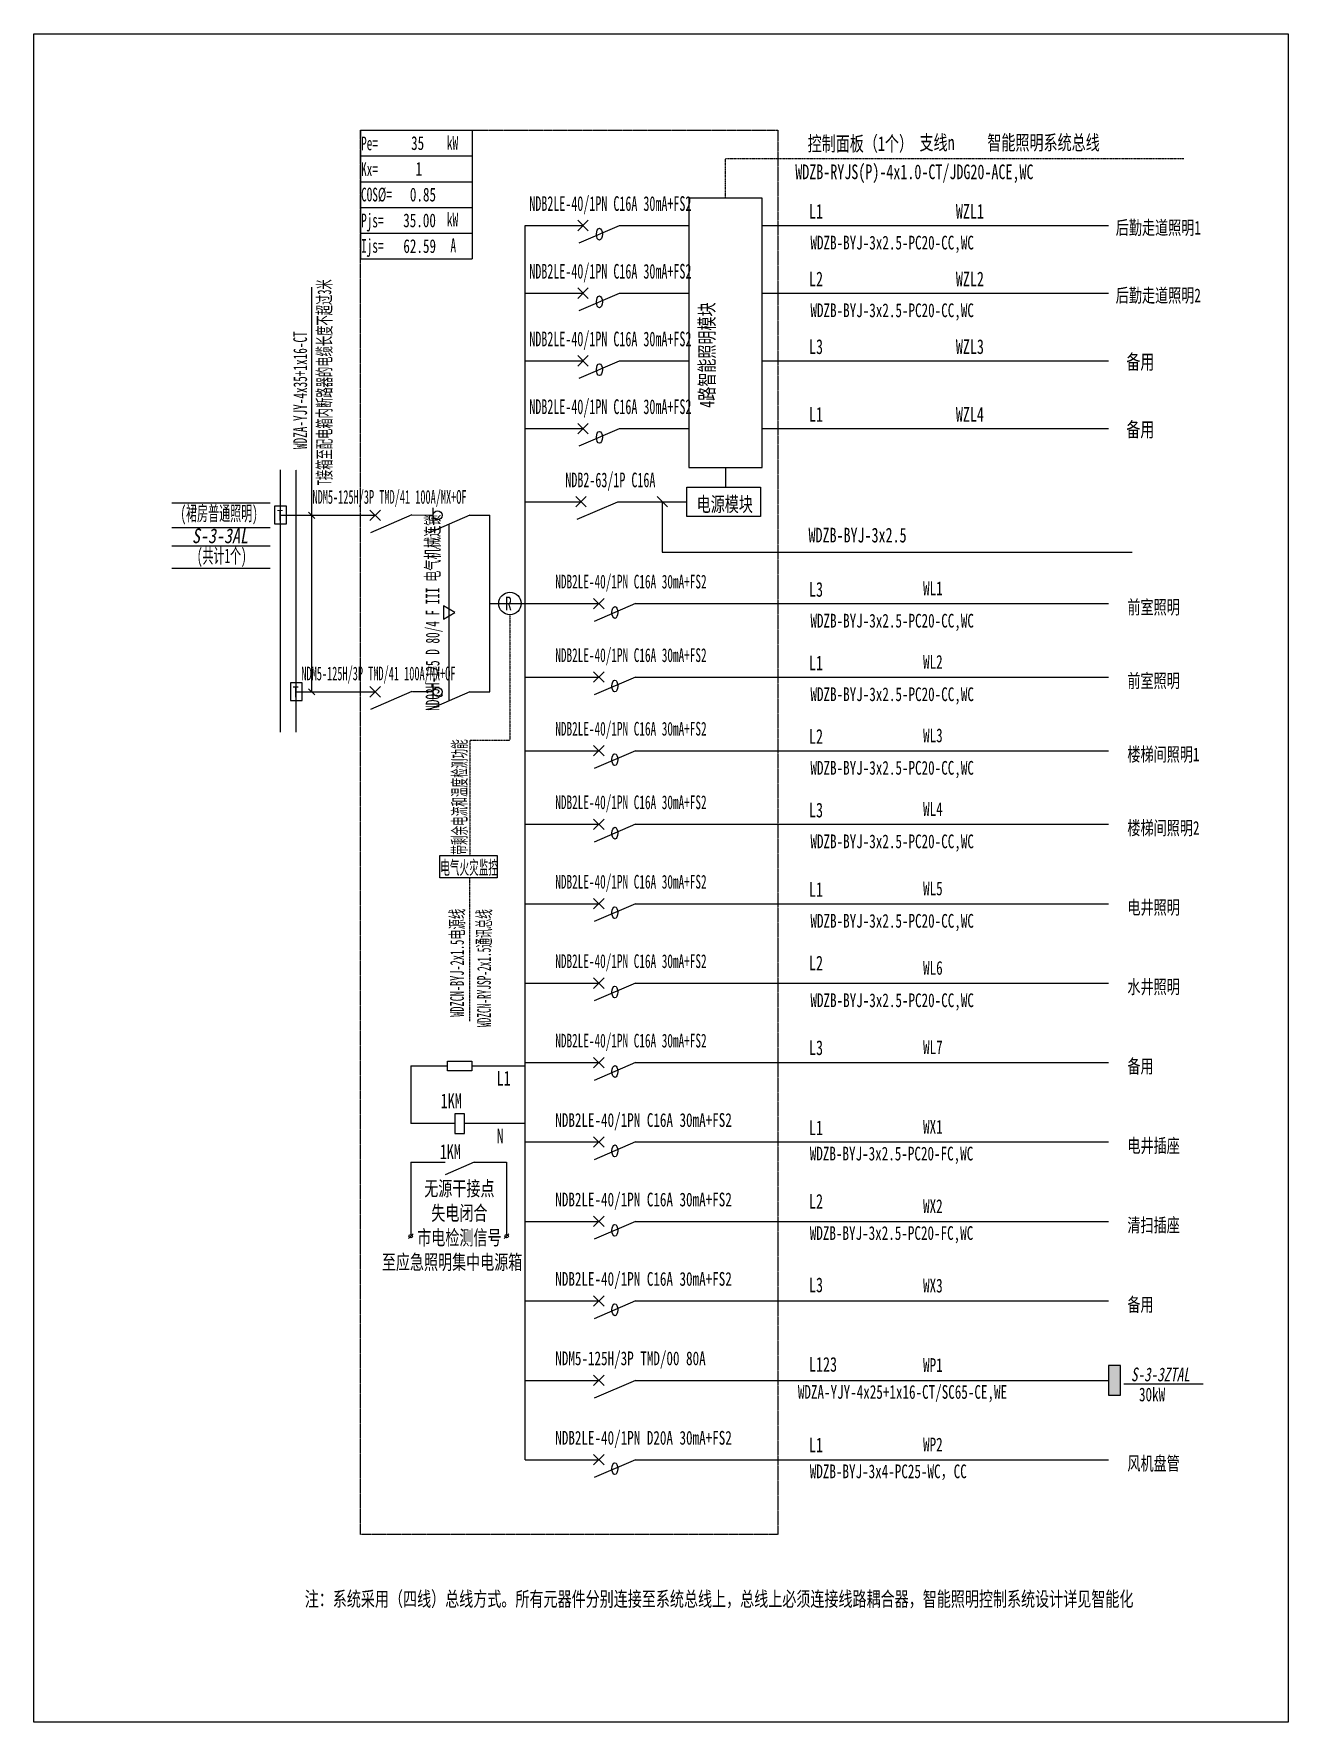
# Model space of a CAD drawing. Extents: x 225012 to 226957, y 325946 to 328564.
import ezdxf
from ezdxf.enums import TextEntityAlignment as Align

# ---------------------------------------------------------------- set-up
doc = ezdxf.new("R2010")
doc.units = 0
doc.header["$MEASUREMENT"] = 0
for name, pattern in [('DASH', [0.35, 0.25, -0.1]), ('DASHDOT', [1, 0.5, -0.25, 0, -0.25]), ('DASHDOT2', [0.5, 0.25, -0.125, 0, -0.125]), ('DASHDOTX2', [2, 1, -0.5, 0, -0.5]), ('DASHED', [0.75, 0.5, -0.25])]:
    doc.linetypes.add(name, pattern=pattern)
for name, color, linetype in [('D_E_Eqpm(强电设备)', 100, 'Continuous'), ('D_E_Eqpm（强电设备）', 100, 'Continuous'), ('D_E_Text(强电文字)', 51, 'Continuous'), ('D_E_Text（强电文字）', 51, 'Continuous'), ('D_E_Tray（强电普通桥架）', 51, 'Continuous'), ('D_E_Wire(强电线缆)', 10, 'Continuous'), ('D_E_WireEm（强电应急照明线缆）', 10, 'DASHED'), ('D_E_Wire（强电线缆）', 10, 'Continuous'), ('D_El_Eqpm（弱电设备）', 100, 'Continuous'), ('D_El_Text（弱电文字）', 51, 'Continuous'), ('DQ-漏电火灾', 80, 'Continuous'), ('DQ_Eqpm', 100, 'Continuous'), ('E_E_Eqpm（强电设备）', 100, 'Continuous'), ('E_E_Wire（强电线缆）', 10, 'Continuous'), ('FL04GGFW_E72-配电箱系统图-塔楼部分$0$D_E_Text（强电文字）', 51, 'Continuous'), ('FL09U293_E72-地下室配电箱系统图$0$D_E_Eqpm（强电设备）', 100, 'Continuous'), ('系统图', 220, 'Continuous')]:
    doc.layers.add(name, color=color, linetype=linetype)
doc.styles.add('FL04GGFW_E72-配电箱系统图-塔楼部分$0$电气', font='', dxfattribs={"width": 0.7})
doc.styles.add('电气', font='', dxfattribs={"width": 0.7})
doc.styles.add('电气箱', font='simhei.ttf', dxfattribs={"width": 0.8, "oblique": 10})
doc.styles.get('FL04GGFW_E72-配电箱系统图-塔楼部分$0$电气').set_extended_font_data('SimSun')
doc.styles.get('电气').set_extended_font_data('SimSun')

msp = doc.modelspace()

# ---------------------------------------------------------------- hatches: boundary and pattern name
at = {"layer": 'D_E_Eqpm（强电设备）'}
msp.add_hatch(color=51, dxfattribs=at).paths.add_polyline_path([(226678.1, 326499.3), (226697.1, 326499.3), (226697.1, 326453.7), (226678.1, 326453.7)])

# ---------------------------------------------------------------- linework, layer by layer
at = {"linetype": 'DASHED'}
for p, q in [((225518.8, 328414.5, 0), (226165.9, 328414.5, 0)), ((225518.8, 326237.6, 0), (225518.8, 328414.5, 0)), ((226165.9, 328414.5, 0), (226165.9, 326237.6, 0)), ((226165.9, 326237.6, 0), (225518.8, 326237.6, 0))]:
    msp.add_line(p, q, dxfattribs=at)
for p, q in [((225226.2, 327836.9, 0), (225378.3, 327836.9, 0)), ((225226.2, 327798.6, 0), (225378.3, 327798.6, 0)), ((225226.2, 327770, 0), (225378.3, 327770, 0)), ((225226.2, 327735.7, 0), (225378.3, 327735.7, 0))]:
    msp.add_line(p, q)
at = {"layer": 'D_E_Eqpm(强电设备)'}
for p, q in [((225533.2, 327809.5, 0), (225549.4, 327825.6, 0)), ((225549.4, 327809.5, 0), (225533.2, 327825.6, 0)), ((225533.2, 327535.8, 0), (225549.4, 327551.9, 0)), ((225549.4, 327535.8, 0), (225533.2, 327551.9, 0))]:
    msp.add_line(p, q, dxfattribs=at)
at = {"layer": 'D_E_Eqpm（强电设备）'}
for p, q in [((226141.6, 328309.3, 0), (226027.6, 328309.3, 0)), ((226027.6, 328309.3, 0), (226027.6, 327891.5, 0)), ((226141.6, 327891.5, 0), (226141.6, 328309.3, 0)), ((226027.6, 327891.5, 0), (226141.6, 327891.5, 0)), ((226024.6, 327861.3, 0), (226138.7, 327861.3, 0)), ((226024.6, 327815.7, 0), (226024.6, 327861.3, 0)), ((226138.7, 327861.3, 0), (226138.7, 327815.7, 0)), ((225688.2, 327817.5, 0), (225623.8, 327789.9, 0)), ((225631.2, 327806.1, 0), (225631.2, 327828.9, 0)), ((226138.7, 327815.7, 0), (226024.6, 327815.7, 0)), ((225880.1, 327672.6, 0), (225896.2, 327688.7, 0)), ((225896.2, 327672.6, 0), (225880.1, 327688.7, 0)), ((225664.8, 327666.9, 0), (225647.2, 327677, 0)), ((225647.2, 327677, 0), (225647.2, 327656.7, 0)), ((225647.2, 327656.7, 0), (225664.8, 327666.9, 0)), ((225945.2, 327680.7, 0), (225880.8, 327653.1, 0)), ((225631.2, 327532.4, 0), (225631.2, 327555.2, 0)), ((225880.1, 327558.6, 0), (225896.2, 327574.7, 0)), ((225896.2, 327558.6, 0), (225880.1, 327574.7, 0)), ((225945.2, 327566.6, 0), (225880.8, 327539, 0)), ((225688.2, 327543.8, 0), (225623.8, 327516.2, 0)), ((225880.1, 327444.5, 0), (225896.2, 327460.7, 0)), ((225896.2, 327444.5, 0), (225880.1, 327460.7, 0)), ((225945.2, 327452.6, 0), (225880.8, 327425, 0)), ((225880.1, 327330.5, 0), (225896.2, 327346.6, 0)), ((225896.2, 327330.5, 0), (225880.1, 327346.6, 0)), ((225945.2, 327338.5, 0), (225880.8, 327311, 0)), ((225880.1, 327207.3, 0), (225896.2, 327223.5, 0)), ((225896.2, 327207.3, 0), (225880.1, 327223.5, 0)), ((225945.2, 327215.4, 0), (225880.8, 327187.8, 0)), ((225880.1, 327084.2, 0), (225896.2, 327100.3, 0)), ((225896.2, 327084.2, 0), (225880.1, 327100.3, 0)), ((225945.2, 327092.3, 0), (225880.8, 327064.7, 0)), ((225653.4, 326971.5, 0), (225691.4, 326971.5, 0)), ((225653.4, 326956.3, 0), (225653.4, 326971.5, 0)), ((225691.4, 326956.3, 0), (225653.4, 326956.3, 0)), ((225691.4, 326971.5, 0), (225691.4, 326956.3, 0)), ((225880.1, 326961, 0), (225896.2, 326977.2, 0)), ((225896.2, 326961, 0), (225880.1, 326977.2, 0)), ((225945.2, 326969.1, 0), (225880.8, 326941.5, 0)), ((225680, 326889.7, 0), (225664.8, 326889.7, 0)), ((225664.8, 326889.7, 0), (225664.8, 326859.2, 0)), ((225680, 326859.2, 0), (225680, 326889.7, 0)), ((225664.8, 326859.2, 0), (225680, 326859.2, 0)), ((225880.1, 326837.9, 0), (225896.2, 326854, 0)), ((225896.2, 326837.9, 0), (225880.1, 326854, 0)), ((225945.2, 326846, 0), (225880.8, 326818.4, 0)), ((225694.9, 326814.5, 0), (225649.9, 326795.3, 0)), ((225880.1, 326714.8, 0), (225896.2, 326730.9, 0)), ((225896.2, 326714.8, 0), (225880.1, 326730.9, 0)), ((225945.2, 326722.8, 0), (225880.8, 326695.2, 0)), ((225592.9, 326696.3, 0), (225600.1, 326703.5, 0)), ((225741.5, 326696.3, 0), (225748.7, 326703.5, 0)), ((225880.1, 326591.6, 0), (225896.2, 326607.7, 0)), ((225896.2, 326591.6, 0), (225880.1, 326607.7, 0)), ((225945.2, 326599.7, 0), (225880.8, 326572.1, 0)), ((225880.1, 326468.5, 0), (225896.2, 326484.6, 0)), ((225896.2, 326468.5, 0), (225880.1, 326484.6, 0)), ((225945.2, 326476.5, 0), (225880.8, 326448.9, 0)), ((225880.1, 326345.3, 0), (225896.2, 326361.4, 0)), ((225896.2, 326345.3, 0), (225880.1, 326361.4, 0)), ((225945.2, 326353.4, 0), (225880.8, 326325.8, 0))]:
    msp.add_line(p, q, dxfattribs=at)
at = {"layer": 'D_E_Eqpm（强电设备）', "linetype": 'DASH'}
msp.add_line((225656, 327530, 0), (225656, 327803.7, 0), dxfattribs=at)
at = {"layer": 'D_E_Eqpm（强电设备）', "elevation": 0}
msp.add_lwpolyline([(226697.1, 326453.7), (226697.1, 326499.3), (226678.1, 326499.3), (226678.1, 326453.7)], close=True, dxfattribs=at)
at = {"layer": 'D_E_Eqpm（强电设备）'}
for centre, radius in [((225638.1, 327817.5, 0), 6.94), ((225638.1, 327543.8, 0), 6.94), ((225596.5, 326699.9, 0), 2.73), ((225745.1, 326699.9, 0), 2.73)]:
    msp.add_circle(centre, radius, dxfattribs=at)
for centre in [(225889, 328253.3, 0), (225889, 328148.4, 0), (225889, 328043.4, 0), (225889, 327938.5, 0), (225913, 327666.9, 0), (225913, 327552.8, 0), (225913, 327438.8, 0), (225913, 327324.7, 0), (225913, 327201.6, 0), (225913, 327078.5, 0), (225913, 326955.3, 0), (225913, 326832.2, 0), (225913, 326709, 0), (225913, 326585.9, 0), (225913, 326339.6, 0)]:
    msp.add_ellipse(centre, major_axis=(0, 9.18), ratio=0.500475, dxfattribs=at)
at = {"layer": 'D_E_Text(强电文字)', "color": 51}
for p, q in [((225442.9, 327543.8, 0), (225442.9, 328171.1, 0)), ((225438.2, 327822.3, 0), (225447.7, 327812.8, 0)), ((225438.2, 327548.6, 0), (225447.7, 327539.1, 0))]:
    msp.add_line(p, q, dxfattribs=at)
at = {"layer": 'D_E_Text（强电文字）'}
for p, q in [((225518.8, 328414.5, 0), (225691.7, 328414.5, 0)), ((225518.8, 328414.5, 0), (225518.8, 328214.9, 0)), ((225691.7, 328414.5, 0), (225691.7, 328214.9, 0)), ((225518.8, 328374.6, 0), (225691.7, 328374.6, 0)), ((225518.8, 328334.7, 0), (225691.7, 328334.7, 0)), ((225518.8, 328294.7, 0), (225691.7, 328294.7, 0)), ((225518.8, 328254.8, 0), (225691.7, 328254.8, 0)), ((225518.8, 328214.9, 0), (225691.7, 328214.9, 0)), ((226825.1, 326470.6, 0), (226702.1, 326470.6, 0))]:
    msp.add_line(p, q, dxfattribs=at)
at = {"layer": 'D_E_Wire(强电线缆)'}
for p, q in [((225774.1, 326353.4, 0), (225774.1, 328266.8, 0)), ((225394.7, 327481.1, 0), (225394.7, 327887.9, 0)), ((225394.7, 327817.5, 0), (225541.3, 327817.5, 0))]:
    msp.add_line(p, q, dxfattribs=at)
at = {"layer": 'D_E_Wire(强电线缆)', "color": 10}
for p, q in [((225774.1, 328266.8, 0), (225863.4, 328266.8, 0)), ((225920.4, 328266.8, 0), (226027.6, 328266.8, 0)), ((226141.6, 328266.8, 0), (226678.1, 328266.8, 0)), ((225774.1, 328161.8, 0), (225863.4, 328161.8, 0)), ((225920.4, 328161.8, 0), (226027.6, 328161.8, 0)), ((226141.6, 328161.8, 0), (226678.1, 328161.8, 0)), ((225774.1, 328056.9, 0), (225863.4, 328056.9, 0)), ((225920.4, 328056.9, 0), (226027.6, 328056.9, 0)), ((226141.6, 328056.9, 0), (226678.1, 328056.9, 0)), ((225774.1, 327952, 0), (225863.4, 327952, 0)), ((225920.4, 327952, 0), (226027.6, 327952, 0)), ((226141.6, 327952, 0), (226678.1, 327952, 0)), ((225774.1, 327838.5, 0), (225860.4, 327838.5, 0)), ((225917.4, 327838.5, 0), (226024.6, 327838.5, 0)), ((225945.2, 327338.5, 0), (226131.4, 327338.5, 0)), ((226131.4, 327338.5, 0), (226678.1, 327338.5, 0))]:
    msp.add_line(p, q, dxfattribs=at)
at = {"layer": 'D_E_Wire(强电线缆)', "linetype": 'DASH'}
for p, q in [((225419, 327481.1, 0), (225419, 327887.9, 0)), ((225419, 327543.8, 0), (225541.3, 327543.8, 0))]:
    msp.add_line(p, q, dxfattribs=at)
at = {"layer": 'D_E_WireEm（强电应急照明线缆）'}
msp.add_line((225631.2, 327543.8, 0), (225597.2, 327543.8, 0), dxfattribs=at)
at = {"layer": 'D_E_Wire（强电线缆）', "linetype": 'DASHDOT2'}
for p, q in [((226084.6, 328370.8, 0), (226795.2, 328370.8, 0)), ((226084.6, 328309.3, 0), (226084.6, 328370.8, 0))]:
    msp.add_line(p, q, dxfattribs=at)
at = {"layer": 'D_E_Wire（强电线缆）'}
for p, q in [((225598.1, 327818, 0), (225631.2, 327817.5, 0)), ((225688.2, 327817.5, 0), (225719, 327817.5, 0)), ((225719, 327543.8, 0), (225719, 327817.5, 0)), ((225719, 327680.7, 0), (225774.1, 327680.7, 0)), ((225774.1, 327680.7, 0), (225888.1, 327680.7, 0)), ((225945.2, 327680.7, 0), (226678.1, 327680.7, 0)), ((225774.1, 327566.6, 0), (225888.1, 327566.6, 0)), ((225945.2, 327566.6, 0), (226678.1, 327566.6, 0)), ((225688.2, 327543.8, 0), (225719, 327543.8, 0)), ((225774.1, 327452.6, 0), (225888.1, 327452.6, 0)), ((225945.2, 327452.6, 0), (226678.1, 327452.6, 0)), ((225774.1, 327338.5, 0), (225888.1, 327338.5, 0)), ((225774.1, 327215.4, 0), (225888.1, 327215.4, 0)), ((225945.2, 327215.4, 0), (226678.1, 327215.4, 0)), ((225774.1, 327092.3, 0), (225888.1, 327092.3, 0)), ((225945.2, 327092.3, 0), (226678.1, 327092.3, 0)), ((225774.1, 326969.1, 0), (225888.1, 326969.1, 0)), ((225945.2, 326969.1, 0), (226678.1, 326969.1, 0)), ((225774.1, 326846, 0), (225888.1, 326846, 0)), ((225945.2, 326846, 0), (226678.1, 326846, 0)), ((225774.1, 326722.8, 0), (225888.1, 326722.8, 0)), ((225945.2, 326722.8, 0), (226678.1, 326722.8, 0)), ((225774.1, 326599.7, 0), (225888.1, 326599.7, 0)), ((225945.2, 326599.7, 0), (226678.1, 326599.7, 0)), ((225774.1, 326476.5, 0), (225888.1, 326476.5, 0)), ((225945.2, 326476.5, 0), (226678.1, 326476.5, 0)), ((225774.1, 326353.4, 0), (225888.1, 326353.4, 0)), ((225945.2, 326353.4, 0), (226678.1, 326353.4, 0))]:
    msp.add_line(p, q, dxfattribs=at)
at = {"layer": 'D_E_Wire（强电线缆）', "ltscale": 3.5}
for p, q in [((225596.5, 326963.9, 0), (225653.4, 326963.9, 0)), ((225596.5, 326963.9, 0), (225596.5, 326874.5, 0)), ((225691.4, 326963.9, 0), (225774.1, 326963.9, 0)), ((225664.8, 326874.5, 0), (225596.5, 326874.5, 0)), ((225774.1, 326874.5, 0), (225680, 326874.5, 0)), ((225596.5, 326814.5, 0), (225649.9, 326814.5, 0)), ((225596.5, 326814.5, 0), (225596.5, 326702.6, 0)), ((225694.9, 326814.5, 0), (225745.1, 326814.5, 0)), ((225745.1, 326814.5, 0), (225745.1, 326702.6, 0))]:
    msp.add_line(p, q, dxfattribs=at)
at = {"layer": 'D_El_Eqpm（弱电设备）', "color": 3}
for p, q in [((225641.8, 327290.1, 0), (225730.6, 327290.1, 0)), ((225641.8, 327255.3, 0), (225641.8, 327290.1, 0)), ((225730.6, 327290.1, 0), (225730.6, 327255.3, 0)), ((225730.6, 327255.3, 0), (225641.8, 327255.3, 0)), ((225730.6, 327255.3, 0), (225641.8, 327255.3, 0))]:
    msp.add_line(p, q, dxfattribs=at)
at = {"layer": 'DQ-漏电火灾', "linetype": 'DASHDOT', "ltscale": 0.5}
for p, q in [((225750.3, 327663.3, 0), (225750.3, 327469, 0)), ((225688.1, 327469, 0), (225688.1, 327290.1, 0)), ((225688.1, 327469, 0), (225750.3, 327469, 0)), ((225688.1, 327033.1, 0), (225688.1, 327255.3, 0))]:
    msp.add_line(p, q, dxfattribs=at)
at = {"layer": 'DQ-漏电火灾', "color": 3}
msp.add_circle((225750.3, 327680.7, 0), 17.4, dxfattribs=at)
at = {"layer": 'DQ_Eqpm'}
for p, q in [((225403.8, 327831.5, 0), (225385.5, 327831.5, 0)), ((225385.5, 327831.5, 0), (225385.5, 327804.1, 0)), ((225403.8, 327804.1, 0), (225403.8, 327831.5, 0)), ((225385.5, 327804.1, 0), (225403.8, 327804.1, 0)), ((225428.1, 327557.8, 0), (225409.9, 327557.8, 0)), ((225409.9, 327557.8, 0), (225409.9, 327530.4, 0)), ((225428.1, 327530.4, 0), (225428.1, 327557.8, 0)), ((225409.9, 327530.4, 0), (225428.1, 327530.4, 0))]:
    msp.add_line(p, q, dxfattribs=at)
at = {"layer": 'E_E_Eqpm（强电设备）', "color": 100}
for p, q in [((225855.3, 328258.7, 0), (225871.5, 328274.9, 0)), ((225871.5, 328258.7, 0), (225855.3, 328274.9, 0)), ((225857.5, 328239.8, 0), (225920.4, 328266.8, 0)), ((225855.3, 328153.8, 0), (225871.5, 328169.9, 0)), ((225871.5, 328153.8, 0), (225855.3, 328169.9, 0)), ((225857.5, 328134.9, 0), (225920.4, 328161.8, 0)), ((225855.3, 328048.8, 0), (225871.5, 328065, 0)), ((225871.5, 328048.8, 0), (225855.3, 328065, 0)), ((225857.5, 328029.9, 0), (225920.4, 328056.9, 0)), ((225855.3, 327943.9, 0), (225871.5, 327960, 0)), ((225871.5, 327943.9, 0), (225855.3, 327960, 0)), ((225857.5, 327925, 0), (225920.4, 327952, 0)), ((225852.4, 327830.4, 0), (225868.5, 327846.5, 0)), ((225868.5, 327830.4, 0), (225852.4, 327846.5, 0)), ((225854.6, 327811.5, 0), (225917.4, 327838.5, 0))]:
    msp.add_line(p, q, dxfattribs=at)
at = {"layer": 'E_E_Wire（强电线缆）'}
msp.add_line((226084.6, 327891.5, 0), (226084.6, 327861.3, 0), dxfattribs=at)
at = {"layer": 'FL04GGFW_E72-配电箱系统图-塔楼部分$0$D_E_Text（强电文字）'}
for p, q in [((225994.5, 327830.4, 0), (225978.3, 327846.5, 0)), ((225986.4, 327838.5, 0), (225986.4, 327760.4, 0)), ((225986.4, 327760.4, 0), (226715, 327760.4, 0))]:
    msp.add_line(p, q, dxfattribs=at)
at = {"layer": 'FL09U293_E72-地下室配电箱系统图$0$D_E_Eqpm（强电设备）'}
for p, q in [((225598.1, 327818, 0), (225534, 327790.4, 0)), ((225598.1, 327544.2, 0), (225534, 327516.7, 0))]:
    msp.add_line(p, q, dxfattribs=at)
at = {"layer": '系统图', "ltscale": 9973.992009}
msp.add_lwpolyline([(225012, 328564), (226957, 328564), (226957, 325946.5), (225012, 325946.5)], close=True, dxfattribs=at)

# ---------------------------------------------------------------- texts
at = {"layer": 'D_E_Text(强电文字)', "style": 'FL04GGFW_E72-配电箱系统图-塔楼部分$0$电气', "width": 0.6}
for s, p in [('NDB2LE-40/1PN C16A 30mA+FS2', (225906, 328289.4, 0)), ('NDB2LE-40/1PN C16A 30mA+FS2', (225906, 328184.4, 0)), ('NDB2LE-40/1PN C16A 30mA+FS2', (225906, 328079.5, 0)), ('NDB2LE-40/1PN C16A 30mA+FS2', (225906, 327974.5, 0)), ('NDB2-63/1P C16A', (225906, 327861, 0))]:
    msp.add_text(s, height=22.809, dxfattribs=at).set_placement(p, align=Align.CENTER)
at = {"layer": 'D_E_Text(强电文字)', "color": 51, "style": 'FL04GGFW_E72-配电箱系统图-塔楼部分$0$电气', "width": 0.7}
for s, p in [('L1', (226214, 328277.4, 0)), ('L2', (226214, 328172.5, 0)), ('L3', (226214, 328067.6, 0)), ('L1', (226214, 327962.6, 0)), ('L3', (226214, 327691.3, 0)), ('L1', (226214, 327577.3, 0)), ('L2', (226214, 327463.3, 0)), ('L3', (226214, 327349.2, 0)), ('L1', (226214, 327226.1, 0)), ('L2', (226214, 327112, 0)), ('L3', (226214, 326980.8, 0)), ('L1', (226214, 326856.6, 0)), ('L2', (226214, 326742.6, 0)), ('L3', (226214, 326613.1, 0)), ('L123', (226214, 326489.9, 0)), ('L1', (226214, 326365, 0))]:
    msp.add_text(s, height=22.81, dxfattribs=at).set_placement(p)
at = {"layer": 'D_E_Text(强电文字)', "style": 'FL04GGFW_E72-配电箱系统图-塔楼部分$0$电气', "width": 0.7}
for s, height, p in [('WZL1', 22.81, (226441.7, 328277.4, 0)), ('WDZB-BYJ-3x2.5-PC20-CC,WC', 21.288, (226216.2, 328229.6, 0)), ('WZL2', 22.81, (226441.7, 328172.5, 0)), ('WDZB-BYJ-3x2.5-PC20-CC,WC', 21.288, (226216.2, 328124.7, 0)), ('WZL3', 22.81, (226441.7, 328067.6, 0)), ('WZL4', 22.81, (226441.7, 327962.6, 0)), ('WDZB-BYJ-3x2.5', 22.809, (226213.2, 327775.4, 0)), ('WDZB-BYJ-3x2.5-PC20-CC,WC', 21.288, (226216.2, 327643.5, 0)), ('WDZB-BYJ-3x2.5-PC20-CC,WC', 21.288, (226216.2, 327529.5, 0)), ('WDZB-BYJ-3x2.5-PC20-CC,WC', 21.288, (226216.2, 327415.4, 0)), ('WDZB-BYJ-3x2.5-PC20-CC,WC', 21.288, (226216.2, 327301.4, 0)), ('WDZB-BYJ-3x2.5-PC20-CC,WC', 21.288, (226216.2, 327178.2, 0)), ('WDZB-BYJ-3x2.5-PC20-CC,WC', 21.288, (226216.2, 327055.1, 0)), ('注：系统采用（四线）总线方式。所有元器件分别连接至系统总线上，总线上必须连接线路耦合器，智能照明控制系统设计详见智能化', 22.809, (225432.1, 326126.2, 0))]:
    msp.add_text(s, height=height, dxfattribs=at).set_placement(p)
at = {"layer": 'D_E_Text(强电文字)', "color": 51, "style": '电气'}
for s, width, p in [('T接箱至配电箱内断路器的电缆长度不超过3米', 0.55, (225473.2, 327864.1, 0)), ('WDZA-YJY-4x35+1x16-CT', 0.6, (225435.7, 327920.2, 0))]:
    msp.add_text(s, height=21.288, rotation=90, dxfattribs=dict(at, width=width)).set_placement(p)
at = {"layer": 'D_E_Text(强电文字)', "color": 51, "style": '电气', "width": 0.7}
for p in [(226727.7, 328044, 0), (226727.7, 327939.1, 0)]:
    msp.add_text('备用', height=22.81, dxfattribs=at).set_placement(p, align=Align.CENTER)
at = {"layer": 'D_E_Text（强电文字）', "linetype": 'Continuous', "style": '电气', "width": 0.6}
for s, height, p in [('Pe=', 21.29, (225519.5, 328383.4, 0)), ('kW', 21.29, (225652.6, 328384.2, 0)), ('Kx=', 21.29, (225519.5, 328343.4, 0)), ('COS%%C=', 21.29, (225519.5, 328304.1, 0)), ('kW', 21.29, (225652.6, 328265.3, 0)), ('Pjs=', 21.29, (225519.5, 328263.9, 0)), ('Ijs=', 21.29, (225519.5, 328224.5, 0)), ('A', 21.3, (225658.1, 328225.4, 0))]:
    msp.add_text(s, height=height, dxfattribs=at).set_placement(p)
at = {"layer": 'D_E_Text（强电文字）', "style": '电气'}
for s, height, width, p in [('35', 21.29, 0.7, (225597, 328383.9, 0)), ('1', 21.3, 0.7, (225604, 328344, 0)), (' 0.85', 21.29, 0.7, (225585, 328304.1, 0)), ('后勤走道照明1', 21.29, 0.7, (226689.5, 328252.8, 0)), ('后勤走道照明2', 21.29, 0.7, (226689.5, 328147.8, 0)), ('电源模块', 22.81, 0.7, (226039.8, 327823.3, 0)), ('NDB2LE-40/1PN C16A 30mA+FS2', 21.288, 0.6, (225820.6, 327704.1, 0)), ('WL1', 21.29, 0.7, (226390.8, 327693.7, 0)), ('前室照明', 21.29, 0.7, (226707.6, 327664.4, 0)), ('NDB2LE-40/1PN C16A 30mA+FS2', 21.288, 0.6, (225820.6, 327590.1, 0)), ('WL2', 21.29, 0.7, (226390.8, 327579.7, 0)), ('前室照明', 21.29, 0.7, (226707.6, 327550.3, 0)), ('NDB2LE-40/1PN C16A 30mA+FS2', 21.288, 0.6, (225820.6, 327476, 0)), ('WL3', 21.29, 0.7, (226390.8, 327465.7, 0)), ('楼梯间照明1', 21.29, 0.7, (226707.6, 327436.3, 0)), ('NDB2LE-40/1PN C16A 30mA+FS2', 21.288, 0.6, (225820.6, 327362, 0)), ('WL4', 21.29, 0.7, (226390.8, 327351.6, 0)), ('楼梯间照明2', 21.29, 0.7, (226707.6, 327322.2, 0)), ('NDB2LE-40/1PN C16A 30mA+FS2', 21.288, 0.6, (225820.6, 327238.8, 0)), ('WL5', 21.29, 0.7, (226390.8, 327228.5, 0)), ('电井照明', 21.29, 0.7, (226707.6, 327199.1, 0)), ('NDB2LE-40/1PN C16A 30mA+FS2', 21.288, 0.6, (225820.6, 327115.7, 0)), ('WL6', 21.29, 0.7, (226390.8, 327105.3, 0)), ('水井照明', 21.29, 0.7, (226707.6, 327075.9, 0)), ('NDB2LE-40/1PN C16A 30mA+FS2', 21.288, 0.6, (225820.6, 326992.5, 0)), ('WL7', 21.29, 0.7, (226390.8, 326982.2, 0)), ('备用', 21.29, 0.7, (226707.6, 326952.8, 0)), ('NDB2LE-40/1PN C16A 30mA+FS2', 21.288, 0.7, (225820.6, 326869.4, 0)), ('WX1', 21.29, 0.7, (226390.8, 326859, 0)), ('电井插座', 21.29, 0.7, (226707.6, 326829.7, 0)), ('WDZB-BYJ-3x2.5-PC20-FC,WC', 21.288, 0.7, (226215.2, 326817.4, 0)), ('NDB2LE-40/1PN C16A 30mA+FS2', 21.288, 0.7, (225820.6, 326746.2, 0)), ('WX2', 21.29, 0.7, (226390.8, 326735.9, 0)), ('清扫插座', 21.29, 0.7, (226707.6, 326706.5, 0)), ('WDZB-BYJ-3x2.5-PC20-FC,WC', 21.288, 0.7, (226215.2, 326694.2, 0)), ('NDB2LE-40/1PN C16A 30mA+FS2', 21.288, 0.7, (225820.6, 326623.1, 0)), ('WX3', 21.29, 0.7, (226390.8, 326612.7, 0)), ('备用', 21.29, 0.7, (226707.6, 326583.4, 0)), ('NDM5-125H/3P TMD/00 80A', 21.288, 0.7, (225820.6, 326500, 0)), ('WP1', 21.29, 0.7, (226390.8, 326489.6, 0)), ('WDZA-YJY-4x25+1x16-CT/SC65-CE,WE', 21.288, 0.7, (226196.7, 326447.9, 0)), ('30kW', 21.29, 0.7, (226725.6, 326444, 0)), ('NDB2LE-40/1PN D20A 30mA+FS2', 21.288, 0.7, (225820.6, 326376.8, 0)), ('WP2', 21.29, 0.7, (226390.8, 326366.4, 0)), ('风机盘管', 21.29, 0.7, (226707.6, 326337.1, 0)), ('WDZB-BYJ-3x4-PC25-WC，CC', 21.288, 0.7, (226215.2, 326324.8, 0))]:
    msp.add_text(s, height=height, dxfattribs=dict(at, width=width)).set_placement(p)
at = {"layer": 'D_E_Text（强电文字）', "color": 200, "style": '电气', "width": 0.7}
for s, p in [('35.00', (225584.8, 328264.1, 0)), ('62.59', (225585, 328224.2, 0))]:
    msp.add_text(s, height=21.29, dxfattribs=at).set_placement(p)
at = {"layer": 'D_E_Text（强电文字）', "style": '电气'}
for s, height, width, p in [('NDM5-125H/3P TMD/41 100A/MX+OF', 21.288, 0.55, (225563.6, 327844.3, 0)), ('(裙房普通照明)', 22.81, 0.55, (225299.4, 327819.3, 0)), ('(共计1个)', 22.81, 0.55, (225303.5, 327753.4, 0)), ('NDM5-125H/3P TMD/41 100A/MX+OF', 21.288, 0.55, (225546.4, 327570.6, 0)), ('电气火灾监控', 21.29, 0.5, (225687, 327271.9, 0))]:
    msp.add_text(s, height=height, dxfattribs=dict(at, width=width)).set_placement(p, align=Align.MIDDLE)
at = {"layer": 'D_E_Text（强电文字）', "style": '电气', "width": 0.6}
msp.add_text('NDQ3H-125 D 80/4 F III 电气机械连锁', height=21.288, rotation=90, dxfattribs=at).set_placement((225631.4, 327666.6, 0), align=Align.MIDDLE)
at = {"layer": 'D_E_Text（强电文字）', "style": '电气箱', "oblique": 10, "width": 0.8}
msp.add_text('S-3-3AL', height=22.81, dxfattribs=at).set_placement((225300.8, 327785.7, 0), align=Align.MIDDLE)
at = {"layer": 'D_E_Text（强电文字）', "color": 51, "style": '电气', "width": 0.7}
for s, height, p in [('L1', 22.81, (225729.7, 326933.5, 0)), ('1KM', 22.81, (225643, 326898.4, 0)), ('N', 22.8, (225729.7, 326844, 0)), ('1KM', 22.81, (225641.6, 326819.6, 0))]:
    msp.add_text(s, height=height, dxfattribs=at).set_placement(p)
for s, p in [('无源干接点', (225671.9, 326773.9, 0)), ('失电闭合', (225671.9, 326735.9, 0)), ('市电检测信号', (225671.9, 326697.8, 0)), ('至应急照明集中电源箱', (225660.6, 326659.8, 0))]:
    msp.add_text(s, height=22.81, dxfattribs=at).set_placement(p, align=Align.MIDDLE_CENTER)
at = {"layer": 'D_E_Tray（强电普通桥架）', "linetype": 'DASHDOTX2', "style": '电气箱', "oblique": 10, "width": 0.7}
msp.add_text('S-3-3ZTAL', height=21.29, dxfattribs=at).set_placement((226713.3, 326475, 0))
at = {"layer": 'D_El_Text（弱电文字）', "color": 1, "style": '电气', "width": 0.5}
msp.add_text('带剩余电流和温度检测功能', height=21.288, rotation=90, dxfattribs=at).set_placement((225682.7, 327291.4, 0))
at = {"layer": 'D_El_Text（弱电文字）', "style": '电气'}
for s, width, p in [('WDZCN-BYJ-2x1.5电源线', 0.55, (225678.9, 327040.1, 0)), ('WDZCN-RYJSP-2x1.5通讯总线', 0.5, (225720.7, 327024.2, 0))]:
    msp.add_text(s, height=21.288, rotation=90, dxfattribs=dict(at, width=width)).set_placement(p)
at = {"layer": 'DQ-漏电火灾', "color": 50, "style": '电气', "width": 0.7}
msp.add_text('R', height=21.3, dxfattribs=at).set_placement((225743, 327670.3, 0))
at = {"layer": 'DQ_Eqpm', "color": 51, "style": '电气', "width": 0.8}
for p in [(225389.1, 327809.2, 0), (225413.4, 327535.5, 0)]:
    msp.add_text('T', height=16.7, dxfattribs=at).set_placement(p)
at = {"layer": 'FL04GGFW_E72-配电箱系统图-塔楼部分$0$D_E_Text（强电文字）', "style": 'FL04GGFW_E72-配电箱系统图-塔楼部分$0$电气', "width": 0.7}
for s, height, p in [('控制面板（1个）', 22.81, (226211.9, 328382.3, 0)), ('支线n', 22.81, (226385.3, 328383.9, 0)), ('智能照明系统总线', 22.81, (226490.5, 328383.9, 0)), ('WDZB-RYJS(P)-4x1.0-CT/JDG20-ACE,WC', 22.809, (226192.7, 328338.6, 0))]:
    msp.add_text(s, height=height, dxfattribs=at).set_placement(p)
msp.add_text('4路智能照明模块', height=22.81, rotation=90, dxfattribs=at).set_placement((226067.1, 327984.2, 0))

doc.saveas('drawing.dxf')
